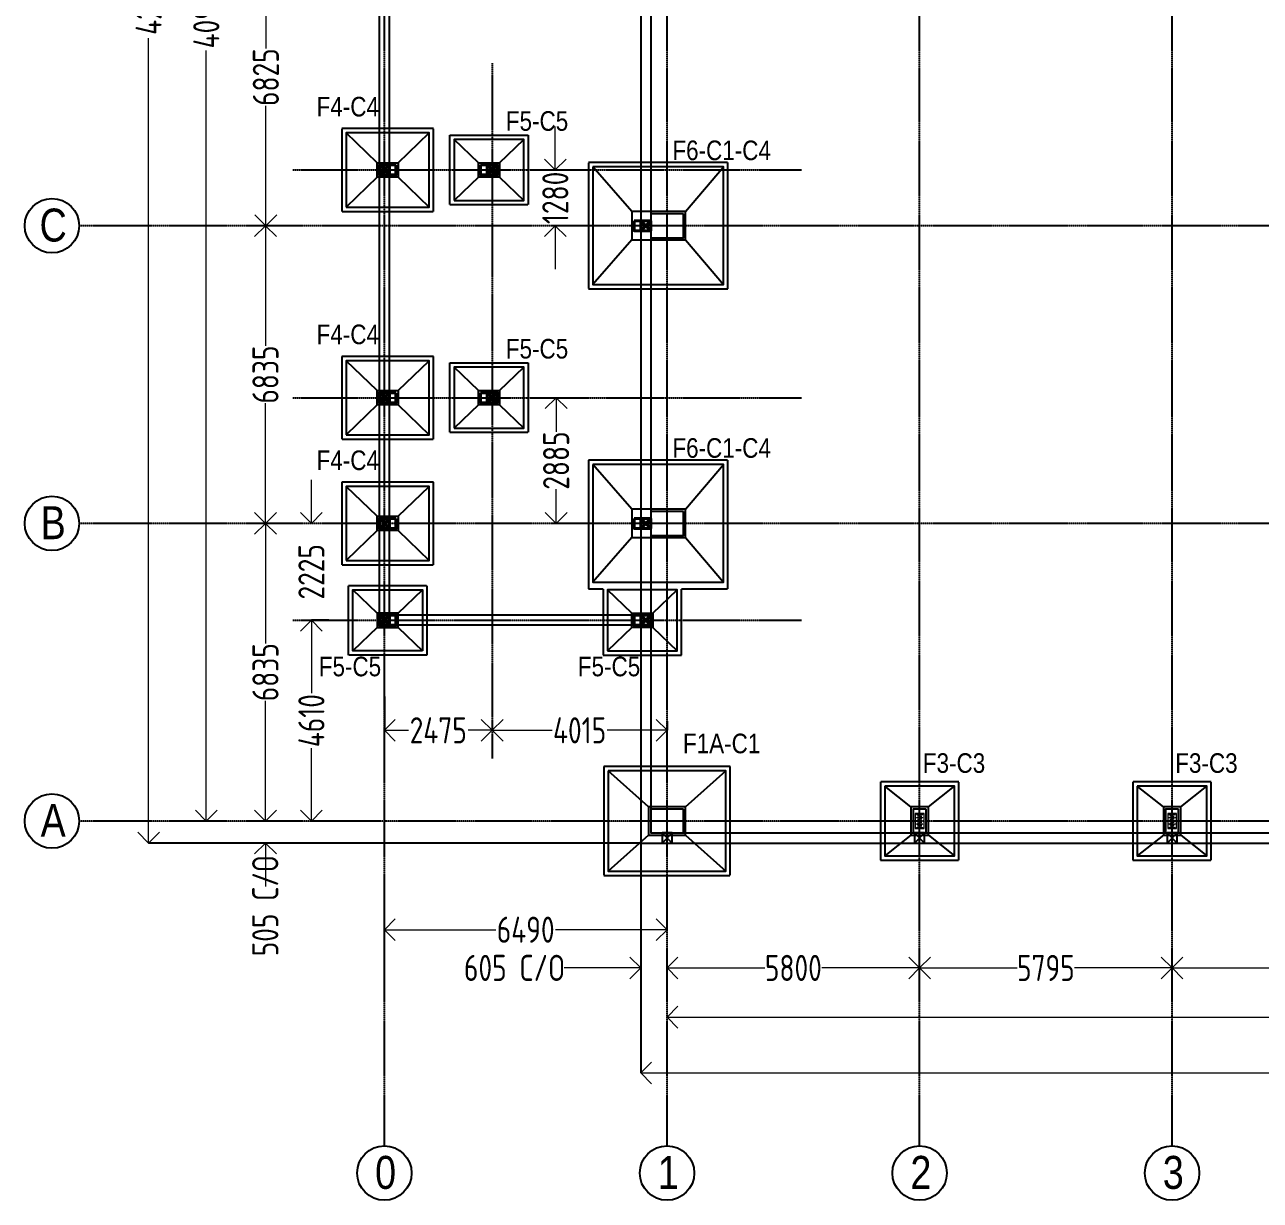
# Model space of a CAD drawing. Header units: millimetres. Extents: x 3470347 to 5996549, y -3470518 to 17149644.
# Drawn here: x 4469810 to 4498179, y 6667247 to 6694243 of the extents above; entities that cross this region are included whole.
import ezdxf

# ---------------------------------------------------------------- set-up
doc = ezdxf.new("R2010")
doc.units = ezdxf.units.MM
doc.header["$MEASUREMENT"] = 0
doc.header["$PDMODE"] = 35
doc.header["$PDSIZE"] = -5
for name, pattern in [('CENTER', [50.8, 31.75, -6.35, 6.35, -6.35]), ('CENTER2', [1.125, 0.75, -0.125, 0.125, -0.125]), ('DASHED2', [0.375, 0.25, -0.125])]:
    doc.linetypes.add(name, pattern=pattern)
doc.layers.get('0').update_dxf_attribs({"linetype": 'CONTINUOUS', "lineweight": 25})
doc.layers.get('DEFPOINTS').update_dxf_attribs({"linetype": 'CONTINUOUS', "lineweight": 25})
for name, color, linetype, lineweight in [('L5', 10, 'CONTINUOUS', 40), ('PV_TEXT_ROMANS', 7, 'CONTINUOUS', 0), ('rDIMension', 1, 'CONTINUOUS', 18)]:
    doc.layers.add(name, color=color, linetype=linetype, lineweight=lineweight)
doc.layers.add('see level', color=2, linetype='CONTINUOUS')
doc.layers.add('SnT-CENTER2', color=8, linetype='CENTER')
doc.styles.add('DIM', font='geniso.shx', dxfattribs={"width": 0.85})
doc.styles.add('J.P', font='ARIALN.TTF')
doc.dimstyles.new('ST-100', dxfattribs={"dimscale": 100, "dimtxt": 7, "dimasz": 5, "dimexe": 0.18, "dimexo": 0.0625, "dimgap": 0.2, "dimtad": 0, "dimdec": 0, "dimzin": 0, "dimdsep": 46, "dimtxsty": 'DIM', "dimblk": 'OPEN90', "dimcen": 0.09, "dimclrd": 256, "dimclrt": 7, "dimadec": 0, "dimazin": 0, "dimtfac": 1, "dimtdec": 0, "dimtofl": 0, "dimtmove": 0, "dimatfit": 3, "dimldrblk": 'OPEN90', "dimfxl": 1, "dimtolj": 1, "dimtzin": 0, "dimlwd": -1, "dimarcsym": 0})

# ---------------------------------------------------------------- blocks, each defined once
blk = doc.blocks.new('_Open90')
at = {"color": 0, "linetype": 'ByBlock', "lineweight": -2}
for p, q in [((0, 0), (-1, 0)), ((-0.5, 0.5), (0, 0)), ((0, 0), (-0.5, -0.5))]:
    blk.add_line(p, q, dxfattribs=at)
blk = doc.blocks.new('*D1357')
at = {"layer": 'DEFPOINTS', "color": 0}
for p in [(4475338, 6682792), (4475338, 6682792), (4475338, 6675957)]:
    blk.add_point(p, dxfattribs=at)
at = {"layer": 'rDIMension', "color": 0, "lineweight": -2}
for p, q in [((4475338, 6682792), (4475338, 6682792)), ((4475338, 6675957), (4475338, 6675957))]:
    blk.add_line(p, q, dxfattribs=at)
at = {"layer": 'rDIMension'}
for p, q in [((4475338, 6682292), (4475338, 6680032)), ((4475338, 6676457), (4475338, 6678717))]:
    blk.add_line(p, q, dxfattribs=at)
at = {"layer": 'rDIMension', "xscale": 500, "yscale": 500, "zscale": 500}
for p, rotation in [((4475338, 6682792), 90), ((4475338, 6675957), 270)]:
    blk.add_blockref('_Open90', p, dxfattribs=dict(at, rotation=rotation))
at = {"layer": 'rDIMension', "color": 7, "insert": (4475338, 6679374), "char_height": 600, "attachment_point": 5, "rotation": 90, "style": 'DIM'}
blk.add_mtext('\\A1;6835', dxfattribs=at)
blk = doc.blocks.new('*D1358')
at = {"layer": 'DEFPOINTS', "color": 0}
for p in [(4475338, 6689627), (4475716, 6689627), (4475338, 6682792)]:
    blk.add_point(p, dxfattribs=at)
at = {"layer": 'rDIMension', "color": 0, "lineweight": -2}
for p, q in [((4475716, 6689627), (4475338, 6689627)), ((4475338, 6682792), (4475338, 6682792))]:
    blk.add_line(p, q, dxfattribs=at)
at = {"layer": 'rDIMension'}
for p, q in [((4475338, 6689127), (4475338, 6686867)), ((4475338, 6683292), (4475338, 6685552))]:
    blk.add_line(p, q, dxfattribs=at)
at = {"layer": 'rDIMension', "xscale": 500, "yscale": 500, "zscale": 500}
for p, rotation in [((4475338, 6689627), 90), ((4475338, 6682792), 270)]:
    blk.add_blockref('_Open90', p, dxfattribs=dict(at, rotation=rotation))
at = {"layer": 'rDIMension', "color": 7, "insert": (4475338, 6686209), "char_height": 600, "attachment_point": 5, "rotation": 90, "style": 'DIM'}
blk.add_mtext('\\A1;6835', dxfattribs=at)
blk = doc.blocks.new('*D1359')
at = {"layer": 'DEFPOINTS', "color": 0}
for p in [(4475347, 6696452), (4475716, 6696452), (4475716, 6689627)]:
    blk.add_point(p, dxfattribs=at)
at = {"layer": 'rDIMension', "color": 0, "lineweight": -2}
for p, q in [((4475716, 6696452), (4475347, 6696452)), ((4475716, 6689627), (4475347, 6689627))]:
    blk.add_line(p, q, dxfattribs=at)
at = {"layer": 'rDIMension'}
for p, q in [((4475347, 6695952), (4475347, 6693697)), ((4475347, 6690127), (4475347, 6692382))]:
    blk.add_line(p, q, dxfattribs=at)
at = {"layer": 'rDIMension', "xscale": 500, "yscale": 500, "zscale": 500}
for p, rotation in [((4475347, 6696452), 90), ((4475347, 6689627), 270)]:
    blk.add_blockref('_Open90', p, dxfattribs=dict(at, rotation=rotation))
at = {"layer": 'rDIMension', "color": 7, "insert": (4475347, 6693039), "char_height": 600, "attachment_point": 5, "rotation": 90, "style": 'DIM'}
blk.add_mtext('\\A1;6825', dxfattribs=at)
blk = doc.blocks.new('BP33')
at = {"color": 3, "lineweight": 0}
for points in [[(2537412, -2957452), (2537412, -2957602), (2537418, -2957602), (2537418, -2957452)], [(2537418, -2957525), (2537718, -2957525), (2537718, -2957530), (2537418, -2957530)], [(2537724, -2957452), (2537724, -2957602), (2537718, -2957602), (2537718, -2957452)]]:
    blk.add_lwpolyline(points, close=True, dxfattribs=at)
at = {"color": 4, "lineweight": 0}
for points in [[(2537564, -2957525), (2537564, -2957465), (2537572, -2957465), (2537572, -2957525)], [(2537564, -2957530), (2537564, -2957590), (2537572, -2957590), (2537572, -2957530)]]:
    blk.add_lwpolyline(points, close=True, dxfattribs=at)
at = {"color": 2, "lineweight": 0}
for centre in [(2537493, -2957487), (2537493, -2957567), (2537643, -2957487), (2537643, -2957567)]:
    blk.add_circle(centre, 10, dxfattribs=at)
at = {"layer": 'see level', "color": 8, "linetype": 'CENTER2', "lineweight": 0, "ltscale": 0.1}
for p, q in [((2537743, -2957487), (2537393, -2957487)), ((2537393, -2957567), (2537743, -2957567)), ((2537493, -2957427), (2537493, -2957627)), ((2537643, -2957427), (2537643, -2957627))]:
    blk.add_line(p, q, dxfattribs=at)
at = {"layer": 'see level', "color": 1, "linetype": 'ByBlock', "lineweight": 0}
blk.add_lwpolyline([(2537393, -2957427), (2537393, -2957627), (2537743, -2957627), (2537743, -2957427)], close=True, dxfattribs=at)
blk = doc.blocks.new('*D1363')
at = {"layer": 'DEFPOINTS', "color": 0}
for p in [(4473979, 6716947), (4474564, 6716947), (4473979, 6675957)]:
    blk.add_point(p, dxfattribs=at)
at = {"layer": 'rDIMension', "color": 0, "lineweight": -2}
for p, q in [((4474564, 6716947), (4473979, 6716947)), ((4473979, 6675957), (4473979, 6675957))]:
    blk.add_line(p, q, dxfattribs=at)
at = {"layer": 'rDIMension'}
for p, q in [((4473979, 6716447), (4473979, 6699253)), ((4473979, 6676457), (4473979, 6693651))]:
    blk.add_line(p, q, dxfattribs=at)
at = {"layer": 'rDIMension', "xscale": 500, "yscale": 500, "zscale": 500}
for p, rotation in [((4473979, 6716947), 90), ((4473979, 6675957), 270)]:
    blk.add_blockref('_Open90', p, dxfattribs=dict(at, rotation=rotation))
at = {"layer": 'rDIMension', "color": 7, "insert": (4473979, 6696452), "char_height": 600, "attachment_point": 5, "rotation": 90, "style": 'DIM'}
blk.add_mtext('\\A1;40990 COLUMN C/C', dxfattribs=at)
blk = doc.blocks.new('*D1364')
at = {"layer": 'DEFPOINTS', "color": 0}
for p in [(4472655, 6717452), (4483953, 6717452), (4483953, 6675452)]:
    blk.add_point(p, dxfattribs=at)
at = {"layer": 'rDIMension', "color": 0, "lineweight": -2}
for p, q in [((4483953, 6717452), (4472655, 6717452)), ((4483953, 6675452), (4472655, 6675452))]:
    blk.add_line(p, q, dxfattribs=at)
at = {"layer": 'rDIMension'}
for p, q in [((4472655, 6716952), (4472655, 6698971)), ((4472655, 6675952), (4472655, 6693933))]:
    blk.add_line(p, q, dxfattribs=at)
at = {"layer": 'rDIMension', "xscale": 500, "yscale": 500, "zscale": 500}
for p, rotation in [((4472655, 6717452), 90), ((4472655, 6675452), 270)]:
    blk.add_blockref('_Open90', p, dxfattribs=dict(at, rotation=rotation))
at = {"layer": 'rDIMension', "color": 7, "insert": (4472655, 6696452), "char_height": 600, "attachment_point": 5, "rotation": 90, "style": 'DIM'}
blk.add_mtext('\\A1;42000 WALL O/O', dxfattribs=at)
blk = doc.blocks.new('*D1365')
at = {"layer": 'DEFPOINTS', "color": 0}
for p in [(4484558, 6672583), (4490358, 6672583), (4490358, 6672583)]:
    blk.add_point(p, dxfattribs=at)
at = {"layer": 'rDIMension', "color": 0, "lineweight": -2}
for p, q in [((4484558, 6672583), (4484558, 6672583)), ((4490358, 6672583), (4490358, 6672583))]:
    blk.add_line(p, q, dxfattribs=at)
at = {"layer": 'rDIMension'}
for p, q in [((4485058, 6672583), (4486800, 6672583)), ((4489858, 6672583), (4488115, 6672583))]:
    blk.add_line(p, q, dxfattribs=at)
at = {"layer": 'rDIMension', "xscale": 500, "yscale": 500, "zscale": 500, "rotation": 180}
blk.add_blockref('_Open90', (4484558, 6672583), dxfattribs=at)
at = {"layer": 'rDIMension', "xscale": 500, "yscale": 500, "zscale": 500}
blk.add_blockref('_Open90', (4490358, 6672583), dxfattribs=at)
at = {"layer": 'rDIMension', "color": 7, "insert": (4487458, 6672583), "char_height": 600, "attachment_point": 5, "style": 'DIM'}
blk.add_mtext('\\A1;5800', dxfattribs=at)
blk = doc.blocks.new('*D1366')
at = {"layer": 'DEFPOINTS', "color": 0}
for p in [(4490358, 6672583), (4496153, 6672583), (4496153, 6672583)]:
    blk.add_point(p, dxfattribs=at)
at = {"layer": 'rDIMension', "color": 0, "lineweight": -2}
for p, q in [((4490358, 6672583), (4490358, 6672583)), ((4496153, 6672583), (4496153, 6672583))]:
    blk.add_line(p, q, dxfattribs=at)
at = {"layer": 'rDIMension'}
for p, q in [((4490858, 6672583), (4492597, 6672583)), ((4495653, 6672583), (4493914, 6672583))]:
    blk.add_line(p, q, dxfattribs=at)
at = {"layer": 'rDIMension', "xscale": 500, "yscale": 500, "zscale": 500, "rotation": 180}
blk.add_blockref('_Open90', (4490358, 6672583), dxfattribs=at)
at = {"layer": 'rDIMension', "xscale": 500, "yscale": 500, "zscale": 500}
blk.add_blockref('_Open90', (4496153, 6672583), dxfattribs=at)
at = {"layer": 'rDIMension', "color": 7, "insert": (4493255, 6672583), "char_height": 600, "attachment_point": 5, "style": 'DIM'}
blk.add_mtext('\\A1;5795', dxfattribs=at)
blk = doc.blocks.new('*D1367')
at = {"layer": 'DEFPOINTS', "color": 0}
for p in [(4496153, 6672583), (4501953, 6672583), (4501953, 6672583)]:
    blk.add_point(p, dxfattribs=at)
at = {"layer": 'rDIMension', "color": 0, "lineweight": -2}
for p, q in [((4496153, 6672583), (4496153, 6672583)), ((4501953, 6672583), (4501953, 6672583))]:
    blk.add_line(p, q, dxfattribs=at)
at = {"layer": 'rDIMension'}
for p, q in [((4496653, 6672583), (4498395, 6672583)), ((4501453, 6672583), (4499710, 6672583))]:
    blk.add_line(p, q, dxfattribs=at)
at = {"layer": 'rDIMension', "xscale": 500, "yscale": 500, "zscale": 500, "rotation": 180}
blk.add_blockref('_Open90', (4496153, 6672583), dxfattribs=at)
at = {"layer": 'rDIMension', "xscale": 500, "yscale": 500, "zscale": 500}
blk.add_blockref('_Open90', (4501953, 6672583), dxfattribs=at)
at = {"layer": 'rDIMension', "color": 7, "insert": (4499053, 6672583), "char_height": 600, "attachment_point": 5, "style": 'DIM'}
blk.add_mtext('\\A1;5800', dxfattribs=at)
blk = doc.blocks.new('*D1371')
at = {"layer": 'DEFPOINTS', "color": 0}
for p in [(4484558, 6671452), (4519348, 6671452), (4519348, 6671452)]:
    blk.add_point(p, dxfattribs=at)
at = {"layer": 'rDIMension', "color": 0, "lineweight": -2}
for p, q in [((4484558, 6671452), (4484558, 6671452)), ((4519348, 6671452), (4519348, 6671452))]:
    blk.add_line(p, q, dxfattribs=at)
at = {"layer": 'rDIMension'}
for p, q in [((4485058, 6671452), (4499152, 6671452)), ((4518848, 6671452), (4504753, 6671452))]:
    blk.add_line(p, q, dxfattribs=at)
at = {"layer": 'rDIMension', "xscale": 500, "yscale": 500, "zscale": 500, "rotation": 180}
blk.add_blockref('_Open90', (4484558, 6671452), dxfattribs=at)
at = {"layer": 'rDIMension', "xscale": 500, "yscale": 500, "zscale": 500}
blk.add_blockref('_Open90', (4519348, 6671452), dxfattribs=at)
at = {"layer": 'rDIMension', "color": 7, "insert": (4501953, 6671452), "char_height": 600, "attachment_point": 5, "style": 'DIM'}
blk.add_mtext('\\A1;34790 COLUMN C/C', dxfattribs=at)
blk = doc.blocks.new('*D1372')
at = {"layer": 'DEFPOINTS', "color": 0}
for p in [(4483953, 6675452), (4519953, 6675452), (4519953, 6670172)]:
    blk.add_point(p, dxfattribs=at)
at = {"layer": 'rDIMension', "color": 0, "lineweight": -2}
for p, q in [((4483953, 6675452), (4483953, 6670172)), ((4519953, 6675452), (4519953, 6670172))]:
    blk.add_line(p, q, dxfattribs=at)
at = {"layer": 'rDIMension'}
for p, q in [((4484453, 6670172), (4499459, 6670172)), ((4519453, 6670172), (4504446, 6670172))]:
    blk.add_line(p, q, dxfattribs=at)
at = {"layer": 'rDIMension', "xscale": 500, "yscale": 500, "zscale": 500, "rotation": 180}
blk.add_blockref('_Open90', (4483953, 6670172), dxfattribs=at)
at = {"layer": 'rDIMension', "xscale": 500, "yscale": 500, "zscale": 500}
blk.add_blockref('_Open90', (4519953, 6670172), dxfattribs=at)
at = {"layer": 'rDIMension', "color": 7, "insert": (4501953, 6670172), "char_height": 600, "attachment_point": 5, "style": 'DIM'}
blk.add_mtext('\\A1;36000 WALL O/O', dxfattribs=at)
blk = doc.blocks.new('*D1331')
at = {"layer": 'DEFPOINTS', "color": 0}
for p in [(4476393, 6682792), (4476393, 6682792), (4476393, 6680567)]:
    blk.add_point(p, dxfattribs=at)
at = {"layer": 'rDIMension'}
for p, q in [((4476393, 6683292), (4476393, 6683792)), ((4476393, 6680067), (4476393, 6679567))]:
    blk.add_line(p, q, dxfattribs=at)
at = {"layer": 'rDIMension', "color": 0, "lineweight": -2}
for p, q in [((4476393, 6682792), (4476393, 6682792)), ((4476393, 6680567), (4476393, 6680567))]:
    blk.add_line(p, q, dxfattribs=at)
at = {"layer": 'rDIMension', "xscale": 500, "yscale": 500, "zscale": 500}
for p, rotation in [((4476393, 6682792), 270), ((4476393, 6680567), 90)]:
    blk.add_blockref('_Open90', p, dxfattribs=dict(at, rotation=rotation))
at = {"layer": 'rDIMension', "color": 7, "insert": (4476393, 6681679), "char_height": 600, "attachment_point": 5, "rotation": 90, "style": 'DIM'}
blk.add_mtext('\\A1;2225', dxfattribs=at)
blk = doc.blocks.new('*D1333')
at = {"layer": 'DEFPOINTS', "color": 0}
for p in [(4481993, 6690907), (4481993, 6690907), (4481993, 6689627)]:
    blk.add_point(p, dxfattribs=at)
at = {"layer": 'rDIMension'}
for p, q in [((4481993, 6691407), (4481993, 6691907)), ((4481993, 6689127), (4481993, 6688627))]:
    blk.add_line(p, q, dxfattribs=at)
at = {"layer": 'rDIMension', "color": 0, "lineweight": -2}
for p, q in [((4481993, 6690907), (4481993, 6690907)), ((4481993, 6689627), (4481993, 6689627))]:
    blk.add_line(p, q, dxfattribs=at)
at = {"layer": 'rDIMension', "xscale": 500, "yscale": 500, "zscale": 500}
for p, rotation in [((4481993, 6690907), 270), ((4481993, 6689627), 90)]:
    blk.add_blockref('_Open90', p, dxfattribs=dict(at, rotation=rotation))
at = {"layer": 'rDIMension', "color": 7, "insert": (4481993, 6690267), "char_height": 600, "attachment_point": 5, "rotation": 90, "style": 'DIM'}
blk.add_mtext('\\A1;1280', dxfattribs=at)
blk = doc.blocks.new('*D1334')
at = {"layer": 'DEFPOINTS', "color": 0}
for p in [(4482012, 6685677), (4482012, 6682792), (4482012, 6682792)]:
    blk.add_point(p, dxfattribs=at)
at = {"layer": 'rDIMension', "color": 0, "lineweight": -2}
for p, q in [((4482012, 6685677), (4482012, 6685677)), ((4482012, 6682792), (4482012, 6682792))]:
    blk.add_line(p, q, dxfattribs=at)
at = {"layer": 'rDIMension'}
for p, q in [((4482012, 6685177), (4482012, 6684892)), ((4482012, 6683292), (4482012, 6683577))]:
    blk.add_line(p, q, dxfattribs=at)
at = {"layer": 'rDIMension', "xscale": 500, "yscale": 500, "zscale": 500}
for p, rotation in [((4482012, 6685677), 90), ((4482012, 6682792), 270)]:
    blk.add_blockref('_Open90', p, dxfattribs=dict(at, rotation=rotation))
at = {"layer": 'rDIMension', "color": 7, "insert": (4482012, 6684234), "char_height": 600, "attachment_point": 5, "rotation": 90, "style": 'DIM'}
blk.add_mtext('\\A1;2885', dxfattribs=at)
blk = doc.blocks.new('*D1335')
at = {"layer": 'DEFPOINTS', "color": 0}
for p in [(4478068, 6678816), (4478068, 6678040), (4480543, 6678040)]:
    blk.add_point(p, dxfattribs=at)
at = {"layer": 'rDIMension', "color": 0, "lineweight": -2}
for p, q in [((4478068, 6678816), (4478068, 6678040)), ((4480543, 6678040), (4480543, 6678040))]:
    blk.add_line(p, q, dxfattribs=at)
at = {"layer": 'rDIMension'}
for p, q in [((4478568, 6678040), (4478622, 6678040)), ((4480043, 6678040), (4479988, 6678040))]:
    blk.add_line(p, q, dxfattribs=at)
at = {"layer": 'rDIMension', "xscale": 500, "yscale": 500, "zscale": 500, "rotation": 180}
blk.add_blockref('_Open90', (4478068, 6678040), dxfattribs=at)
at = {"layer": 'rDIMension', "xscale": 500, "yscale": 500, "zscale": 500}
blk.add_blockref('_Open90', (4480543, 6678040), dxfattribs=at)
at = {"layer": 'rDIMension', "color": 7, "insert": (4479305, 6678040), "char_height": 600, "attachment_point": 5, "style": 'DIM'}
blk.add_mtext('\\A1;2475', dxfattribs=at)
blk = doc.blocks.new('*D1336')
at = {"layer": 'DEFPOINTS', "color": 0}
for p in [(4480543, 6678253), (4484558, 6678253), (4484558, 6678040)]:
    blk.add_point(p, dxfattribs=at)
at = {"layer": 'rDIMension', "color": 0, "lineweight": -2}
for p, q in [((4480543, 6678253), (4480543, 6678040)), ((4484558, 6678253), (4484558, 6678040))]:
    blk.add_line(p, q, dxfattribs=at)
at = {"layer": 'rDIMension'}
for p, q in [((4481043, 6678040), (4481918, 6678040)), ((4484058, 6678040), (4483182, 6678040))]:
    blk.add_line(p, q, dxfattribs=at)
at = {"layer": 'rDIMension', "xscale": 500, "yscale": 500, "zscale": 500, "rotation": 180}
blk.add_blockref('_Open90', (4480543, 6678040), dxfattribs=at)
at = {"layer": 'rDIMension', "xscale": 500, "yscale": 500, "zscale": 500}
blk.add_blockref('_Open90', (4484558, 6678040), dxfattribs=at)
at = {"layer": 'rDIMension', "color": 7, "insert": (4482550, 6678040), "char_height": 600, "attachment_point": 5, "style": 'DIM'}
blk.add_mtext('\\A1;4015', dxfattribs=at)
blk = doc.blocks.new('*D1337')
at = {"layer": 'DEFPOINTS', "color": 0}
for p in [(4484558, 6673461), (4484558, 6673461), (4478068, 6672881)]:
    blk.add_point(p, dxfattribs=at)
at = {"layer": 'rDIMension', "color": 0, "lineweight": -2}
for p, q in [((4478068, 6672881), (4478068, 6673461)), ((4484558, 6673461), (4484558, 6673461))]:
    blk.add_line(p, q, dxfattribs=at)
at = {"layer": 'rDIMension'}
for p, q in [((4478568, 6673461), (4480629, 6673461)), ((4484058, 6673461), (4481997, 6673461))]:
    blk.add_line(p, q, dxfattribs=at)
at = {"layer": 'rDIMension', "xscale": 500, "yscale": 500, "zscale": 500, "rotation": 180}
blk.add_blockref('_Open90', (4478068, 6673461), dxfattribs=at)
at = {"layer": 'rDIMension', "xscale": 500, "yscale": 500, "zscale": 500}
blk.add_blockref('_Open90', (4484558, 6673461), dxfattribs=at)
at = {"layer": 'rDIMension', "color": 7, "insert": (4481313, 6673461), "char_height": 600, "attachment_point": 5, "style": 'DIM'}
blk.add_mtext('\\A1;6490', dxfattribs=at)
blk = doc.blocks.new('*D1339')
at = {"layer": 'DEFPOINTS', "color": 0}
for p in [(4483953, 6672583), (4483953, 6672583), (4484558, 6672583)]:
    blk.add_point(p, dxfattribs=at)
at = {"layer": 'rDIMension'}
for p, q in [((4483953, 6672583), (4482199, 6672583)), ((4483453, 6672583), (4482953, 6672583)), ((4485058, 6672583), (4485558, 6672583))]:
    blk.add_line(p, q, dxfattribs=at)
at = {"layer": 'rDIMension', "color": 0, "lineweight": -2}
for p, q in [((4483953, 6672583), (4483953, 6672583)), ((4484558, 6672583), (4484558, 6672583))]:
    blk.add_line(p, q, dxfattribs=at)
at = {"layer": 'rDIMension', "xscale": 500, "yscale": 500, "zscale": 500}
blk.add_blockref('_Open90', (4483953, 6672583), dxfattribs=at)
at = {"layer": 'rDIMension', "xscale": 500, "yscale": 500, "zscale": 500, "rotation": 180}
blk.add_blockref('_Open90', (4484558, 6672583), dxfattribs=at)
at = {"layer": 'rDIMension', "color": 7, "insert": (4481057, 6672584), "char_height": 600, "attachment_point": 5, "style": 'DIM'}
blk.add_mtext('\\A1;605 C/O', dxfattribs=at)
blk = doc.blocks.new('*D1340')
at = {"layer": 'DEFPOINTS', "color": 0}
for p in [(4475602, 6675957), (4475338, 6675452), (4475602, 6675452)]:
    blk.add_point(p, dxfattribs=at)
at = {"layer": 'rDIMension'}
for p, q in [((4475338, 6676457), (4475338, 6676957)), ((4475338, 6674952), (4475338, 6674452))]:
    blk.add_line(p, q, dxfattribs=at)
at = {"layer": 'rDIMension', "color": 0, "lineweight": -2}
for p, q in [((4475602, 6675957), (4475338, 6675957)), ((4475602, 6675452), (4475338, 6675452))]:
    blk.add_line(p, q, dxfattribs=at)
at = {"layer": 'rDIMension', "xscale": 500, "yscale": 500, "zscale": 500}
for p, rotation in [((4475338, 6675957), 270), ((4475338, 6675452), 90)]:
    blk.add_blockref('_Open90', p, dxfattribs=dict(at, rotation=rotation))
at = {"layer": 'rDIMension', "color": 7, "insert": (4475333, 6674013), "char_height": 600, "attachment_point": 5, "rotation": 90, "style": 'DIM'}
blk.add_mtext('\\A1;505 C/O', dxfattribs=at)
blk = doc.blocks.new('*D1342')
at = {"layer": 'DEFPOINTS', "color": 0}
for p in [(4476792, 6680567), (4476393, 6675957), (4476792, 6675957)]:
    blk.add_point(p, dxfattribs=at)
at = {"layer": 'rDIMension', "color": 0, "lineweight": -2}
for p, q in [((4476792, 6680567), (4476393, 6680567)), ((4476792, 6675957), (4476393, 6675957))]:
    blk.add_line(p, q, dxfattribs=at)
at = {"layer": 'rDIMension'}
for p, q in [((4476393, 6680067), (4476393, 6678894)), ((4476393, 6676457), (4476393, 6677630))]:
    blk.add_line(p, q, dxfattribs=at)
at = {"layer": 'rDIMension', "xscale": 500, "yscale": 500, "zscale": 500}
for p, rotation in [((4476393, 6680567), 90), ((4476393, 6675957), 270)]:
    blk.add_blockref('_Open90', p, dxfattribs=dict(at, rotation=rotation))
at = {"layer": 'rDIMension', "color": 7, "insert": (4476393, 6678262), "char_height": 600, "attachment_point": 5, "rotation": 90, "style": 'DIM'}
blk.add_mtext('\\A1;4610', dxfattribs=at)

msp = doc.modelspace()

# ---------------------------------------------------------------- linework, layer by layer
at = {"color": 8}
for points in [[(4483952.76, 6675451.99), (4519952.76, 6675451.99), (4519952.76, 6717451.99), (4483952.76, 6717451.99)], [(4483952.76, 6675451.99), (4519952.76, 6675451.99), (4519952.76, 6717451.99), (4483952.76, 6717451.99)], [(4484182.76, 6675681.99), (4519722.76, 6675681.99), (4519722.76, 6717221.99), (4484182.76, 6717221.99)], [(4477952.76, 6712451.99), (4484182.76, 6712451.99), (4484182.76, 6680451.99), (4477952.76, 6680451.99)], [(4478182.76, 6712221.99), (4483952.76, 6712221.99), (4483952.76, 6680681.99), (4478182.76, 6680681.99)]]:
    msp.add_lwpolyline(points, close=True, dxfattribs=at)
at = {"color": 7, "linetype": 'DASHED2', "elevation": 18724.47}
for points in [[(4477092.76, 6689956.99), (4479192.76, 6689956.99), (4479192.76, 6691856.99), (4477092.76, 6691856.99)], [(4481367.76, 6690106.99), (4479567.76, 6690106.99), (4479567.76, 6691706.99), (4481367.76, 6691706.99)]]:
    msp.add_lwpolyline(points, close=True, dxfattribs=at)
at = {"color": 30, "elevation": 18724.47}
for points in [[(4477192.76, 6690056.99), (4479092.76, 6690056.99), (4479092.76, 6691756.99), (4477192.76, 6691756.99)], [(4479667.76, 6690206.99), (4481267.76, 6690206.99), (4481267.76, 6691606.99), (4479667.76, 6691606.99)], [(4478382.76, 6691071.99), (4478382.76, 6690741.99), (4477902.76, 6690741.99), (4477902.76, 6691071.99)], [(4480707.76, 6691071.99), (4480707.76, 6690741.99), (4480227.76, 6690741.99), (4480227.76, 6691071.99)]]:
    msp.add_lwpolyline(points, close=True, dxfattribs=at)
for points in [[(4477902.76, 6691071.99), (4477192.76, 6691756.99)], [(4478382.76, 6691071.99), (4479092.76, 6691756.99)], [(4480227.76, 6691071.99), (4479667.76, 6691606.99)], [(4480707.76, 6691071.99), (4481267.76, 6691606.99)], [(4477902.76, 6690741.99), (4477192.76, 6690056.99)], [(4478382.76, 6690741.99), (4479092.76, 6690056.99)], [(4480227.76, 6690741.99), (4479667.76, 6690206.99)], [(4480707.76, 6690741.99), (4481267.76, 6690206.99)]]:
    msp.add_lwpolyline(points, dxfattribs=at)
at = {"color": 7, "linetype": 'DASHED2'}
for points in [[(4482752.76, 6691076.99), (4482752.76, 6688176.99), (4485952.76, 6688176.99), (4485952.76, 6691076.99)], [(4477092.76, 6684726.99), (4479192.76, 6684726.99), (4479192.76, 6686626.99), (4477092.76, 6686626.99)], [(4481367.76, 6684876.99), (4479567.76, 6684876.99), (4479567.76, 6686476.99), (4481367.76, 6686476.99)], [(4477092.76, 6681841.99), (4479192.76, 6681841.99), (4479192.76, 6683741.99), (4477092.76, 6683741.99)], [(4479042.76, 6679766.99), (4477242.76, 6679766.99), (4477242.76, 6681366.99), (4479042.76, 6681366.99)], [(4483107.76, 6677206.99), (4483107.76, 6674706.99), (4486007.76, 6674706.99), (4486007.76, 6677206.99)], [(4489457.76, 6676856.99), (4489457.76, 6675056.99), (4491257.76, 6675056.99), (4491257.76, 6676856.99)], [(4495252.76, 6676856.99), (4495252.76, 6675056.99), (4497052.76, 6675056.99), (4497052.76, 6676856.99)]]:
    msp.add_lwpolyline(points, close=True, dxfattribs=at)
at = {"color": 30}
for points in [[(4483752.76, 6689951.99), (4482852.76, 6690976.99)], [(4484982.76, 6689951.99), (4485852.76, 6690976.99)], [(4483752.76, 6689301.99), (4482852.76, 6688276.99)], [(4484982.76, 6689301.99), (4485852.76, 6688276.99)], [(4477902.76, 6685841.99), (4477192.76, 6686526.99)], [(4478382.76, 6685841.99), (4479092.76, 6686526.99)], [(4480227.76, 6685841.99), (4479667.76, 6686376.99)], [(4480707.76, 6685841.99), (4481267.76, 6686376.99)], [(4477902.76, 6685511.99), (4477192.76, 6684826.99)], [(4478382.76, 6685511.99), (4479092.76, 6684826.99)], [(4480227.76, 6685511.99), (4479667.76, 6684976.99)], [(4480707.76, 6685511.99), (4481267.76, 6684976.99)], [(4483752.76, 6683116.99), (4482852.76, 6684141.99)], [(4484982.76, 6683116.99), (4485852.76, 6684141.99)], [(4477902.76, 6682956.99), (4477192.76, 6683641.99)], [(4478382.76, 6682956.99), (4479092.76, 6683641.99)], [(4477902.76, 6682626.99), (4477192.76, 6681941.99)], [(4478382.76, 6682626.99), (4479092.76, 6681941.99)], [(4483752.76, 6682466.99), (4482852.76, 6681441.99)], [(4484982.76, 6682466.99), (4485852.76, 6681441.99)], [(4477902.76, 6680731.99), (4477342.76, 6681266.99)], [(4478382.76, 6680731.99), (4478942.76, 6681266.99)], [(4483752.76, 6680731.99), (4483192.76, 6681266.99)], [(4484232.76, 6680731.99), (4484792.76, 6681266.99)], [(4477902.76, 6680401.99), (4477342.76, 6679866.99)], [(4478382.76, 6680401.99), (4478942.76, 6679866.99)], [(4483752.76, 6680401.99), (4483192.76, 6679866.99)], [(4484232.76, 6680401.99), (4484792.76, 6679866.99)], [(4484132.76, 6676281.99), (4483207.76, 6677106.99)], [(4484982.76, 6676281.99), (4485907.76, 6677106.99)], [(4490157.76, 6676281.99), (4489557.76, 6676756.99)], [(4490557.76, 6676281.99), (4491157.76, 6676756.99)], [(4495952.76, 6676281.99), (4495352.76, 6676756.99)], [(4496352.76, 6676281.99), (4496952.76, 6676756.99)], [(4484132.76, 6675631.99), (4483207.76, 6674806.99)], [(4484982.76, 6675631.99), (4485907.76, 6674806.99)], [(4490157.76, 6675631.99), (4489557.76, 6675156.99)], [(4490557.76, 6675631.99), (4491157.76, 6675156.99)], [(4495952.76, 6675631.99), (4495352.76, 6675156.99)], [(4496352.76, 6675631.99), (4496952.76, 6675156.99)]]:
    msp.add_lwpolyline(points, dxfattribs=at)
for points in [[(4482852.76, 6690976.99), (4482852.76, 6688276.99), (4485852.76, 6688276.99), (4485852.76, 6690976.99)], [(4484982.76, 6689951.99), (4483752.76, 6689951.99), (4483752.76, 6689301.99), (4484982.76, 6689301.99)], [(4477192.76, 6684826.99), (4479092.76, 6684826.99), (4479092.76, 6686526.99), (4477192.76, 6686526.99)], [(4479667.76, 6684976.99), (4481267.76, 6684976.99), (4481267.76, 6686376.99), (4479667.76, 6686376.99)], [(4478382.76, 6685841.99), (4478382.76, 6685511.99), (4477902.76, 6685511.99), (4477902.76, 6685841.99)], [(4480707.76, 6685841.99), (4480707.76, 6685511.99), (4480227.76, 6685511.99), (4480227.76, 6685841.99)], [(4482852.76, 6684141.99), (4482852.76, 6681441.99), (4485852.76, 6681441.99), (4485852.76, 6684141.99)], [(4477192.76, 6681941.99), (4479092.76, 6681941.99), (4479092.76, 6683641.99), (4477192.76, 6683641.99)], [(4484982.76, 6683116.99), (4483752.76, 6683116.99), (4483752.76, 6682466.99), (4484982.76, 6682466.99)], [(4478382.76, 6682956.99), (4478382.76, 6682626.99), (4477902.76, 6682626.99), (4477902.76, 6682956.99)], [(4478942.76, 6679866.99), (4477342.76, 6679866.99), (4477342.76, 6681266.99), (4478942.76, 6681266.99)], [(4483192.76, 6679866.99), (4484792.76, 6679866.99), (4484792.76, 6681266.99), (4483192.76, 6681266.99)], [(4477902.76, 6680731.99), (4477902.76, 6680401.99), (4478382.76, 6680401.99), (4478382.76, 6680731.99)], [(4484232.76, 6680731.99), (4484232.76, 6680401.99), (4483752.76, 6680401.99), (4483752.76, 6680731.99)], [(4483207.76, 6677106.99), (4483207.76, 6674806.99), (4485907.76, 6674806.99), (4485907.76, 6677106.99)], [(4489557.76, 6676756.99), (4489557.76, 6675156.99), (4491157.76, 6675156.99), (4491157.76, 6676756.99)], [(4495352.76, 6676756.99), (4495352.76, 6675156.99), (4496952.76, 6675156.99), (4496952.76, 6676756.99)], [(4484982.76, 6676281.99), (4484132.76, 6676281.99), (4484132.76, 6675631.99), (4484982.76, 6675631.99)], [(4490557.76, 6676281.99), (4490157.76, 6676281.99), (4490157.76, 6675631.99), (4490557.76, 6675631.99)], [(4496352.76, 6676281.99), (4495952.76, 6676281.99), (4495952.76, 6675631.99), (4496352.76, 6675631.99)]]:
    msp.add_lwpolyline(points, close=True, dxfattribs=at)
at = {"color": 6}
for points in [[(4483952.76, 6689511.99), (4484182.76, 6689511.99), (4484182.76, 6689741.99), (4483952.76, 6689741.99)], [(4483952.76, 6682676.99), (4484182.76, 6682676.99), (4484182.76, 6682906.99), (4483952.76, 6682906.99)], [(4484442.76, 6675451.99), (4484672.76, 6675451.99), (4484672.76, 6675681.99), (4484442.76, 6675681.99)], [(4490242.76, 6675451.99), (4490472.76, 6675451.99), (4490472.76, 6675681.99), (4490242.76, 6675681.99)], [(4496037.76, 6675451.99), (4496267.76, 6675451.99), (4496267.76, 6675681.99), (4496037.76, 6675681.99)]]:
    msp.add_lwpolyline(points, close=True, dxfattribs=at)
for points in [[(4483952.76, 6689741.99), (4484182.76, 6689511.99)], [(4483952.76, 6689511.99), (4484182.76, 6689741.99)], [(4483952.76, 6682906.99), (4484182.76, 6682676.99)], [(4483952.76, 6682676.99), (4484182.76, 6682906.99)], [(4484442.76, 6675681.99), (4484672.76, 6675451.99)], [(4484442.76, 6675451.99), (4484672.76, 6675681.99)], [(4490242.76, 6675681.99), (4490472.76, 6675451.99)], [(4490242.76, 6675451.99), (4490472.76, 6675681.99)], [(4496037.76, 6675681.99), (4496267.76, 6675451.99)], [(4496037.76, 6675451.99), (4496267.76, 6675681.99)]]:
    msp.add_lwpolyline(points, dxfattribs=at)
at = {"color": 7, "linetype": 'DASHED2'}
for points in [[(4484892.76, 6681291.99), (4485952.76, 6681291.99), (4485952.76, 6684241.99), (4482752.76, 6684241.99), (4482752.76, 6681291.99), (4483092.76, 6681291.99)], [(4483092.76, 6681291.99), (4483092.76, 6679766.99), (4484892.76, 6679766.99), (4484892.76, 6681291.99)]]:
    msp.add_lwpolyline(points, dxfattribs=at)
at = {"color": 1, "linetype": 'ByBlock'}
for centre in [(4470435.27, 6689626.99), (4470435.27, 6682791.99), (4470435.27, 6675956.99), (4478067.76, 6667872.32), (4484557.76, 6667872.32), (4490357.76, 6667872.32), (4496152.76, 6667872.32)]:
    msp.add_circle(centre, 625.12, dxfattribs=at)
at = {"layer": 'L5', "elevation": 18724.47}
for points in [[(4478182.76, 6690791.99), (4477952.76, 6690791.99), (4477952.76, 6691021.99), (4478182.76, 6691021.99)], [(4478332.76, 6691021.99), (4478332.76, 6690791.99), (4477952.76, 6690791.99), (4477952.76, 6691021.99)], [(4480277.76, 6691021.99), (4480277.76, 6690791.99), (4480657.76, 6690791.99), (4480657.76, 6691021.99)], [(4480657.76, 6690791.99), (4480427.76, 6690791.99), (4480427.76, 6691021.99), (4480657.76, 6691021.99)], [(4480657.76, 6690791.99), (4480427.76, 6690791.99), (4480427.76, 6691021.99), (4480657.76, 6691021.99)], [(4480427.76, 6690791.99), (4480657.76, 6690791.99), (4480657.76, 6691021.99), (4480427.76, 6691021.99)]]:
    msp.add_lwpolyline(points, close=True, dxfattribs=at)
for points in [[(4478182.76, 6691021.99), (4477952.76, 6690791.99)], [(4478182.76, 6690791.99), (4477952.76, 6691021.99)], [(4480657.76, 6691021.99), (4480427.76, 6690791.99)], [(4480657.76, 6690791.99), (4480427.76, 6691021.99)], [(4480657.76, 6691021.99), (4480427.76, 6690791.99)], [(4480657.76, 6690791.99), (4480427.76, 6691021.99)], [(4480427.76, 6691021.99), (4480657.76, 6690791.99)], [(4480427.76, 6690791.99), (4480657.76, 6691021.99)]]:
    msp.add_lwpolyline(points, dxfattribs=at)
at = {"layer": 'L5'}
for points in [[(4483802.76, 6689741.99), (4483802.76, 6689511.99), (4484182.76, 6689511.99), (4484182.76, 6689741.99)], [(4483952.76, 6689511.99), (4484182.76, 6689511.99), (4484182.76, 6689741.99), (4483952.76, 6689741.99)], [(4478182.76, 6685561.99), (4477952.76, 6685561.99), (4477952.76, 6685791.99), (4478182.76, 6685791.99)], [(4478332.76, 6685791.99), (4478332.76, 6685561.99), (4477952.76, 6685561.99), (4477952.76, 6685791.99)], [(4480277.76, 6685791.99), (4480277.76, 6685561.99), (4480657.76, 6685561.99), (4480657.76, 6685791.99)], [(4480657.76, 6685561.99), (4480427.76, 6685561.99), (4480427.76, 6685791.99), (4480657.76, 6685791.99)], [(4480427.76, 6685561.99), (4480657.76, 6685561.99), (4480657.76, 6685791.99), (4480427.76, 6685791.99)], [(4478182.76, 6682676.99), (4477952.76, 6682676.99), (4477952.76, 6682906.99), (4478182.76, 6682906.99)], [(4478332.76, 6682906.99), (4478332.76, 6682676.99), (4477952.76, 6682676.99), (4477952.76, 6682906.99)], [(4483802.76, 6682906.99), (4483802.76, 6682676.99), (4484182.76, 6682676.99), (4484182.76, 6682906.99)], [(4483952.76, 6682676.99), (4484182.76, 6682676.99), (4484182.76, 6682906.99), (4483952.76, 6682906.99)], [(4478182.76, 6680451.99), (4477952.76, 6680451.99), (4477952.76, 6680681.99), (4478182.76, 6680681.99)], [(4478332.76, 6680681.99), (4478332.76, 6680451.99), (4477952.76, 6680451.99), (4477952.76, 6680681.99)], [(4483802.76, 6680681.99), (4483802.76, 6680451.99), (4484182.76, 6680451.99), (4484182.76, 6680681.99)], [(4483952.76, 6680451.99), (4484182.76, 6680451.99), (4484182.76, 6680681.99), (4483952.76, 6680681.99)]]:
    msp.add_lwpolyline(points, close=True, dxfattribs=at)
for points in [[(4483952.76, 6689741.99), (4484182.76, 6689511.99)], [(4483952.76, 6689511.99), (4484182.76, 6689741.99)], [(4478182.76, 6685791.99), (4477952.76, 6685561.99)], [(4478182.76, 6685561.99), (4477952.76, 6685791.99)], [(4480657.76, 6685791.99), (4480427.76, 6685561.99)], [(4480657.76, 6685561.99), (4480427.76, 6685791.99)], [(4480427.76, 6685791.99), (4480657.76, 6685561.99)], [(4480427.76, 6685561.99), (4480657.76, 6685791.99)], [(4478182.76, 6682906.99), (4477952.76, 6682676.99)], [(4478182.76, 6682676.99), (4477952.76, 6682906.99)], [(4483952.76, 6682906.99), (4484182.76, 6682676.99)], [(4483952.76, 6682676.99), (4484182.76, 6682906.99)], [(4478182.76, 6680681.99), (4477952.76, 6680451.99)], [(4478182.76, 6680451.99), (4477952.76, 6680681.99)], [(4483952.76, 6680681.99), (4484182.76, 6680451.99)], [(4483952.76, 6680451.99), (4484182.76, 6680681.99)]]:
    msp.add_lwpolyline(points, dxfattribs=at)
at = {"layer": 'see level', "color": 5, "linetype": 'ByBlock'}
for points in [[(4484932.76, 6689901.99), (4484182.76, 6689901.99), (4484182.76, 6689351.99), (4484932.76, 6689351.99)], [(4484932.76, 6683066.99), (4484182.76, 6683066.99), (4484182.76, 6682516.99), (4484932.76, 6682516.99)], [(4484932.76, 6676231.99), (4484182.76, 6676231.99), (4484182.76, 6675681.99), (4484932.76, 6675681.99)], [(4490507.76, 6676231.99), (4490207.76, 6676231.99), (4490207.76, 6675681.99), (4490507.76, 6675681.99)], [(4496302.76, 6676231.99), (4496002.76, 6676231.99), (4496002.76, 6675681.99), (4496302.76, 6675681.99)]]:
    msp.add_lwpolyline(points, close=True, dxfattribs=at)
at = {"layer": 'SnT-CENTER2', "color": 8, "ltscale": 0.9}
for p, q in [((4478067.76, 6668497.44), (4478067.76, 6720113.27)), ((4484557.76, 6668497.44), (4484557.76, 6720113.27)), ((4490357.76, 6668497.44), (4490357.76, 6720113.27)), ((4496152.76, 6668497.44), (4496152.76, 6720113.27)), ((4522883.55, 6689626.99), (4471060.39, 6689626.99)), ((4522883.55, 6682791.99), (4471060.39, 6682791.99)), ((4522883.55, 6675956.99), (4471060.39, 6675956.99))]:
    msp.add_line(p, q, dxfattribs=at)
for points in [[(4480542.76, 6693358.8), (4480542.76, 6677390.31)], [(4475966.96, 6685676.99), (4487645.91, 6685676.99)], [(4475966.96, 6680566.99), (4487645.91, 6680566.99)]]:
    msp.add_lwpolyline(points, dxfattribs=at)
at = {"layer": 'SnT-CENTER2', "color": 8, "ltscale": 0.9, "elevation": 18724.47}
msp.add_lwpolyline([(4475966.96, 6690906.99), (4487645.91, 6690906.99)], dxfattribs=at)

# ---------------------------------------------------------------- block references
at = {"color": 3, "rotation": 270}
for p in [(7447884.8, 9213524.54), (7453679.8, 9213524.54)]:
    msp.add_blockref('BP33', p, dxfattribs=at)

# ---------------------------------------------------------------- texts
at = {"layer": 'PV_TEXT_ROMANS', "style": 'J.P'}
for s, insert, char_height, width, attachment_point in [('\\pxqc;F4-C4', (4476029.53, 6692130.52, 18724.47), 450, 2396.759, 7), ('\\pxqc;F5-C5', (4482771.13, 6692257.17, 18724.47), 450, 2396.759, 3), ('\\pxqc;{\\fArial Narrow|b0|i0|c0|p34;F6-C1-C4}', (4484613.07, 6691583), 450, 2396.759, 1), ('\\pxqc;C', (4469680.79, 6690020.19), 756, 1565.5783, 1), ('\\pxqc;F4-C4', (4476029.53, 6686900.52), 450, 2396.759, 7), ('\\pxqc;F5-C5', (4482771.13, 6687027.17), 450, 2396.759, 3), ('\\pxqc;F6-C1-C4', (4484613.07, 6684748), 450, 2396.759, 1), ('\\pxqc;F4-C4', (4476029.53, 6684465.82), 450, 2396.759, 1), ('\\pxqc;B', (4469680.79, 6683185.19), 756, 1565.5783, 1), ('\\pxqc;F5-C5', (4478476.36, 6679730.57), 450, 2396.759, 3), ('\\pxqc;F5-C5', (4482028.05, 6679730.57), 450, 2396.759, 1), ('\\pxqc;{\\fArial Narrow|b0|i0|c0|p34;F1A-C1}', (4484613.07, 6677963), 450, 2396.759, 1), ('\\pxqc;F3-C3', (4489948.88, 6677513), 450, 2396.759, 1), ('\\pxqc;F3-C3', (4495743.88, 6677513), 450, 2396.759, 1), ('\\pxqc;A', (4469680.79, 6676350.19), 756, 1565.5783, 1), ('\\pxqc;0', (4477313.28, 6668265.52), 756, 1565.5783, 1), ('\\pxqc;1', (4483803.28, 6668265.52), 756, 1565.5783, 1), ('\\pxqc;2', (4489603.28, 6668265.52), 756, 1565.5783, 1), ('\\pxqc;3', (4495398.28, 6668265.52), 756, 1565.5783, 1)]:
    msp.add_mtext(s, dxfattribs=dict(at, insert=insert, char_height=char_height, width=width, attachment_point=attachment_point))

# ---------------------------------------------------------------- dimensions: what is measured, and where the dimension line sits
at = {"layer": 'rDIMension', "color": 1}
for base, p1, p2, text, picture, middle in [((4472654.81, 6717451.99), (4483952.76, 6675451.99), (4483952.76, 6717451.99), '<> WALL O/O', '*D1364', (4472654.81, 6696451.99)), ((4473979.26, 6716946.99), (4473979.26, 6675956.99), (4474563.76, 6716946.99), '<> COLUMN C/C', '*D1363', (4473979.26, 6696451.99))]:
    dim = msp.add_linear_dim(base=base, p1=p1, p2=p2, angle=90, text=text, dimstyle='ST-100', override={"dimtxt": 6, "dimexe": 0, "dimexo": 0, "dimtxsty": 'DIM', "dimblk": 'Open90', "dimtmove": 1, "dimfxl": 1.25, "dimtfillclr": 256, "dimarcsym": 2}, dxfattribs=at)
    dim.commit()
    dim.dimension.update_dxf_attribs({"geometry": picture, "text_midpoint": middle})
for base, p1, p2, picture, middle in [((4475346.74, 6696451.99), (4475716.25, 6689626.99), (4475716.25, 6696451.99), '*D1359', (4475346.74, 6693039.49)), ((4481993.09, 6690906.99), (4481993.09, 6689626.99), (4481993.09, 6690906.99, 18724.47), '*D1333', (4481993.09, 6690266.99)), ((4475338.15, 6689626.99), (4475338.15, 6682791.99), (4475716.25, 6689626.99), '*D1358', (4475338.15, 6686209.49)), ((4482012.12, 6682791.99), (4482012.12, 6685676.99), (4482012.12, 6682791.99), '*D1334', (4482012.12, 6684234.49)), ((4476393.22, 6682791.99), (4476393.22, 6680566.99), (4476393.22, 6682791.99), '*D1331', (4476393.22, 6681679.49)), ((4475338.15, 6682791.99), (4475338.15, 6675956.99), (4475338.15, 6682791.99), '*D1357', (4475338.15, 6679374.49)), ((4476393.22, 6675956.99), (4476792.19, 6680566.99), (4476792.19, 6675956.99), '*D1342', (4476393.22, 6678261.99))]:
    dim = msp.add_linear_dim(base=base, p1=p1, p2=p2, angle=90, dimstyle='ST-100', override={"dimtxt": 6, "dimexe": 0, "dimexo": 0, "dimblk": 'Open90', "dimtmove": 1, "dimfxl": 1.25, "dimtfillclr": 256, "dimarcsym": 2}, dxfattribs=at)
    dim.commit()
    dim.dimension.update_dxf_attribs({"geometry": picture, "text_midpoint": middle})
for base, p1, p2, picture, middle in [((4478067.76, 6678040.12), (4480542.76, 6678040.12), (4478067.76, 6678816.38), '*D1335', (4479305.26, 6678040.12)), ((4484557.76, 6678040.12), (4480542.76, 6678253.33), (4484557.76, 6678253.33), '*D1336', (4482550.26, 6678040.12)), ((4484557.76, 6673460.81), (4478067.76, 6672881.2), (4484557.76, 6673460.81), '*D1337', (4481312.76, 6673460.81)), ((4490357.76, 6672583.36), (4484557.76, 6672583.36), (4490357.76, 6672583.36), '*D1365', (4487457.76, 6672583.36)), ((4496152.76, 6672583.36), (4490357.76, 6672583.36), (4496152.76, 6672583.36), '*D1366', (4493255.26, 6672583.36)), ((4501952.76, 6672583.36), (4496152.76, 6672583.36), (4501952.76, 6672583.36), '*D1367', (4499052.76, 6672583.36))]:
    dim = msp.add_linear_dim(base=base, p1=p1, p2=p2, dimstyle='ST-100', override={"dimtxt": 6, "dimexe": 0, "dimexo": 0, "dimblk": 'Open90', "dimtmove": 1, "dimfxl": 1.25, "dimtfillclr": 256, "dimarcsym": 2}, dxfattribs=at)
    dim.commit()
    dim.dimension.update_dxf_attribs({"geometry": picture, "text_midpoint": middle})
dim = msp.add_linear_dim(base=(4475338.15, 6675451.99), p1=(4475601.88, 6675956.99), p2=(4475601.88, 6675451.99), angle=90, dimstyle='ST-100', override={"dimtxt": 6, "dimexe": 0, "dimexo": 0, "dimpost": ' C/O', "dimblk": 'Open90', "dimtmove": 1, "dimfxl": 1.25, "dimtfillclr": 256, "dimarcsym": 2}, dxfattribs=at)
dim.commit()
dim.dimension.update_dxf_attribs({"geometry": '*D1340', "text_midpoint": (4475333.32, 6674013.48), "dimtype": 160})
for base, p1, p2, text, picture, middle in [((4519952.76, 6670171.79), (4483952.76, 6675451.99), (4519952.76, 6675451.99), '<> WALL O/O', '*D1372', (4501952.76, 6670171.79)), ((4519347.76, 6671452.33), (4484557.76, 6671452.33), (4519347.76, 6671452.33), '<> COLUMN C/C', '*D1371', (4501952.76, 6671452.33))]:
    dim = msp.add_linear_dim(base=base, p1=p1, p2=p2, text=text, dimstyle='ST-100', override={"dimtxt": 6, "dimexe": 0, "dimexo": 0, "dimblk": 'Open90', "dimtmove": 1, "dimfxl": 1.25, "dimtfillclr": 256, "dimarcsym": 2}, dxfattribs=at)
    dim.commit()
    dim.dimension.update_dxf_attribs({"geometry": picture, "text_midpoint": middle})
dim = msp.add_linear_dim(base=(4483952.76, 6672583.36), p1=(4484557.76, 6672583.36), p2=(4483952.76, 6672583.36), dimstyle='ST-100', override={"dimtxt": 6, "dimexe": 0, "dimexo": 0, "dimpost": ' C/O', "dimtxsty": 'DIM', "dimblk": 'Open90', "dimtmove": 1, "dimfxl": 1.25, "dimtfillclr": 256, "dimarcsym": 2}, dxfattribs=at)
dim.commit()
dim.dimension.update_dxf_attribs({"geometry": '*D1339', "text_midpoint": (4481056.83, 6672583.74), "dimtype": 160})

doc.saveas('drawing.dxf')
